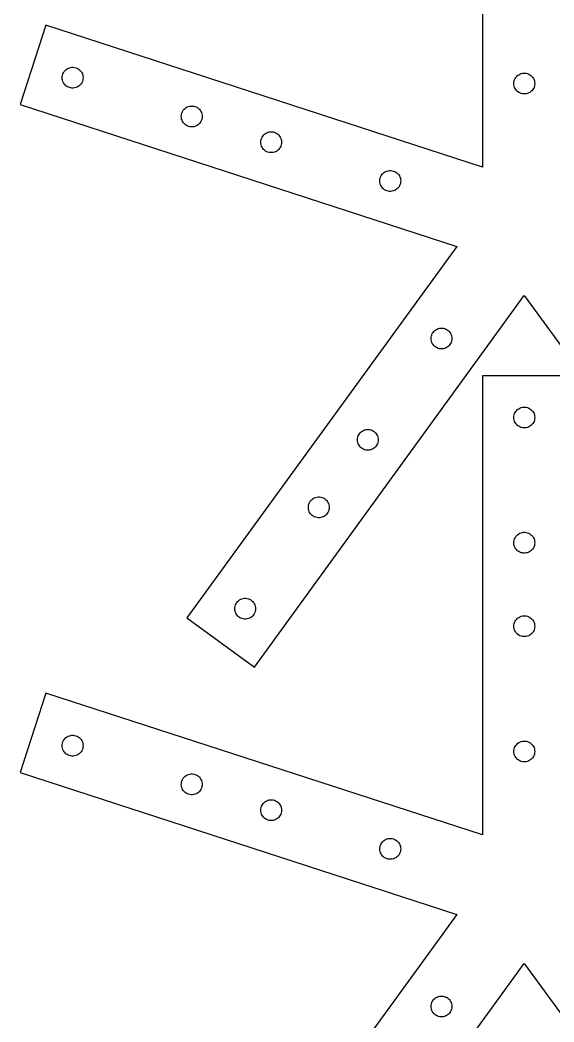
# Model space of a CAD drawing. Header units: metres. Extents: x 19 to 981, y 14 to 964.
# Drawn here: x 19.2 to 147.1, y 489 to 729 of the extents above; entities that cross this region are included whole.
import ezdxf

# ---------------------------------------------------------------- set-up
doc = ezdxf.new("R2010")
doc.units = ezdxf.units.M

msp = doc.modelspace()

# ---------------------------------------------------------------- linework, layer by layer
for p, q in [((130, 803.764), (130, 693.764)), ((25.3838, 727.756), (19.2035, 708.735)), ((130, 693.764), (25.3838, 727.756)), ((31.0316, 717.533), (31.3357, 717.611)), ((31.3357, 717.611), (31.6472, 717.65)), ((31.6472, 717.65), (31.9612, 717.65)), ((31.9612, 717.65), (32.2726, 717.611)), ((32.2726, 717.611), (32.5767, 717.533)), ((29.3042, 715.155), (29.3239, 715.468)), ((29.3239, 715.468), (29.3827, 715.777)), ((29.3827, 715.777), (29.4798, 716.075)), ((29.4798, 716.075), (29.6134, 716.359)), ((29.6134, 716.359), (29.7816, 716.624)), ((29.7816, 716.624), (29.9818, 716.866)), ((29.9818, 716.866), (30.2106, 717.081)), ((30.2106, 717.081), (30.4646, 717.266)), ((30.4646, 717.266), (30.7397, 717.417)), ((30.7397, 717.417), (31.0316, 717.533)), ((32.5767, 717.533), (32.8686, 717.417)), ((32.8686, 717.417), (33.1438, 717.266)), ((33.1438, 717.266), (33.3978, 717.081)), ((33.3978, 717.081), (33.6266, 716.866)), ((33.6266, 716.866), (33.8267, 716.624)), ((33.8267, 716.624), (33.995, 716.359)), ((33.995, 716.359), (34.1286, 716.075)), ((34.1286, 716.075), (34.2256, 715.777)), ((34.2256, 715.777), (34.2845, 715.468)), ((34.2845, 715.468), (34.3042, 715.155)), ((137.809, 714.968), (137.977, 715.233)), ((137.977, 715.233), (138.178, 715.475)), ((138.178, 715.475), (138.406, 715.69)), ((138.406, 715.69), (138.66, 715.875)), ((138.66, 715.875), (138.936, 716.026)), ((138.936, 716.026), (139.227, 716.141)), ((139.227, 716.141), (139.532, 716.22)), ((139.532, 716.22), (139.843, 716.259)), ((139.843, 716.259), (140.157, 716.259)), ((140.157, 716.259), (140.468, 716.22)), ((140.468, 716.22), (140.773, 716.141)), ((140.773, 716.141), (141.064, 716.026)), ((141.064, 716.026), (141.34, 715.875)), ((141.34, 715.875), (141.594, 715.69)), ((141.594, 715.69), (141.822, 715.475)), ((141.822, 715.475), (142.023, 715.233)), ((142.023, 715.233), (142.191, 714.968)), ((29.3239, 714.842), (29.3042, 715.155)), ((29.3827, 714.533), (29.3239, 714.842)), ((29.4798, 714.235), (29.3827, 714.533)), ((29.6134, 713.951), (29.4798, 714.235)), ((29.7816, 713.685), (29.6134, 713.951)), ((29.9818, 713.444), (29.7816, 713.685)), ((30.2106, 713.229), (29.9818, 713.444)), ((30.4646, 713.044), (30.2106, 713.229)), ((30.7397, 712.893), (30.4646, 713.044)), ((31.0316, 712.777), (30.7397, 712.893)), ((32.8686, 712.893), (32.5767, 712.777)), ((33.1438, 713.044), (32.8686, 712.893)), ((33.3978, 713.229), (33.1438, 713.044)), ((33.6266, 713.444), (33.3978, 713.229)), ((33.8267, 713.685), (33.6266, 713.444)), ((33.995, 713.951), (33.8267, 713.685)), ((34.1286, 714.235), (33.995, 713.951)), ((34.2257, 714.533), (34.1286, 714.235)), ((34.2845, 714.842), (34.2257, 714.533)), ((34.3042, 715.155), (34.2845, 714.842)), ((137.5, 713.764), (137.52, 714.077)), ((137.52, 713.45), (137.5, 713.764)), ((137.52, 714.077), (137.579, 714.386)), ((137.579, 713.142), (137.52, 713.45)), ((137.579, 714.386), (137.676, 714.684)), ((137.676, 712.844), (137.579, 713.142)), ((137.676, 714.684), (137.809, 714.968)), ((137.809, 712.559), (137.676, 712.844)), ((142.191, 714.968), (142.324, 714.684)), ((142.324, 712.844), (142.191, 712.559)), ((142.324, 714.684), (142.421, 714.386)), ((142.421, 713.142), (142.324, 712.844)), ((142.421, 714.386), (142.48, 714.077)), ((142.48, 713.45), (142.421, 713.142)), ((142.48, 714.077), (142.5, 713.764)), ((142.5, 713.764), (142.48, 713.45)), ((31.3357, 712.699), (31.0316, 712.777)), ((31.6472, 712.66), (31.3357, 712.699)), ((31.9612, 712.66), (31.6472, 712.66)), ((32.2726, 712.699), (31.9612, 712.66)), ((32.5767, 712.777), (32.2726, 712.699)), ((137.977, 712.294), (137.809, 712.559)), ((138.178, 712.052), (137.977, 712.294)), ((138.406, 711.838), (138.178, 712.052)), ((138.66, 711.653), (138.406, 711.838)), ((138.936, 711.502), (138.66, 711.653)), ((139.227, 711.386), (138.936, 711.502)), ((139.532, 711.308), (139.227, 711.386)), ((139.843, 711.269), (139.532, 711.308)), ((140.157, 711.269), (139.843, 711.269)), ((140.468, 711.308), (140.157, 711.269)), ((140.773, 711.386), (140.468, 711.308)), ((141.064, 711.502), (140.773, 711.386)), ((141.34, 711.653), (141.064, 711.502)), ((141.594, 711.838), (141.34, 711.653)), ((141.822, 712.052), (141.594, 711.838)), ((142.023, 712.294), (141.822, 712.052)), ((142.191, 712.559), (142.023, 712.294)), ((19.2035, 708.735), (123.82, 674.743)), ((58.9963, 707.995), (59.2714, 708.146)), ((59.2714, 708.146), (59.5633, 708.262)), ((59.5633, 708.262), (59.8674, 708.34)), ((59.8674, 708.34), (60.1789, 708.379)), ((60.1789, 708.379), (60.4929, 708.379)), ((60.4929, 708.379), (60.8043, 708.34)), ((60.8043, 708.34), (61.1084, 708.262)), ((61.1084, 708.262), (61.4003, 708.146)), ((61.4003, 708.146), (61.6754, 707.995)), ((57.8359, 705.884), (57.8556, 706.198)), ((57.8556, 705.571), (57.8359, 705.884)), ((57.8556, 706.198), (57.9144, 706.506)), ((57.9144, 706.506), (58.0114, 706.805)), ((58.0114, 706.805), (58.1451, 707.089)), ((58.1451, 707.089), (58.3134, 707.354)), ((58.3134, 707.354), (58.5135, 707.596)), ((58.5135, 707.596), (58.7423, 707.811)), ((58.7423, 707.811), (58.9963, 707.995)), ((61.6754, 707.995), (61.9294, 707.811)), ((61.9294, 707.811), (62.1583, 707.596)), ((62.1583, 707.596), (62.3584, 707.354)), ((62.3584, 707.354), (62.5267, 707.089)), ((62.5267, 707.089), (62.6603, 706.805)), ((62.6603, 706.805), (62.7574, 706.506)), ((62.7574, 706.506), (62.8162, 706.198)), ((62.8162, 706.198), (62.8359, 705.884)), ((62.8359, 705.884), (62.8162, 705.571)), ((57.9144, 705.263), (57.8556, 705.571)), ((58.0114, 704.964), (57.9144, 705.263)), ((58.1451, 704.68), (58.0114, 704.964)), ((58.3133, 704.415), (58.1451, 704.68)), ((58.5135, 704.173), (58.3133, 704.415)), ((58.7423, 703.958), (58.5135, 704.173)), ((58.9963, 703.774), (58.7423, 703.958)), ((59.2714, 703.622), (58.9963, 703.774)), ((59.5634, 703.507), (59.2714, 703.622)), ((59.8674, 703.429), (59.5634, 703.507)), ((60.1789, 703.389), (59.8674, 703.429)), ((60.4929, 703.389), (60.1789, 703.389)), ((60.8043, 703.429), (60.4929, 703.389)), ((61.1084, 703.507), (60.8043, 703.429)), ((61.4003, 703.622), (61.1084, 703.507)), ((61.6755, 703.774), (61.4003, 703.622)), ((61.9295, 703.958), (61.6755, 703.774)), ((62.1583, 704.173), (61.9295, 703.958)), ((62.3584, 704.415), (62.1583, 704.173)), ((62.5267, 704.68), (62.3584, 704.415)), ((62.6603, 704.964), (62.5267, 704.68)), ((62.7574, 705.263), (62.6603, 704.964)), ((62.8162, 705.571), (62.7574, 705.263)), ((77.0326, 700.624), (77.1662, 700.908)), ((77.1662, 700.908), (77.3345, 701.174)), ((77.3345, 701.174), (77.5346, 701.415)), ((77.5346, 701.415), (77.7635, 701.63)), ((77.7635, 701.63), (78.0175, 701.815)), ((78.0175, 701.815), (78.2926, 701.966)), ((78.2926, 701.966), (78.5845, 702.082)), ((78.5845, 702.082), (78.8886, 702.16)), ((78.8886, 702.16), (79.2, 702.199)), ((79.2, 702.199), (79.514, 702.199)), ((79.514, 702.199), (79.8255, 702.16)), ((79.8255, 702.16), (80.1296, 702.082)), ((80.1296, 702.082), (80.4215, 701.966)), ((80.4215, 701.966), (80.6966, 701.815)), ((80.6966, 701.815), (80.9506, 701.63)), ((80.9506, 701.63), (81.1794, 701.415)), ((81.1794, 701.415), (81.3796, 701.174)), ((81.3796, 701.174), (81.5478, 700.908)), ((81.5478, 700.908), (81.6815, 700.624)), ((76.857, 699.704), (76.8767, 700.017)), ((76.8767, 699.391), (76.857, 699.704)), ((76.8767, 700.017), (76.9356, 700.326)), ((76.9356, 699.082), (76.8767, 699.391)), ((76.9356, 700.326), (77.0326, 700.624)), ((77.0326, 698.784), (76.9356, 699.082)), ((77.1663, 698.5), (77.0326, 698.784)), ((77.3345, 698.235), (77.1663, 698.5)), ((81.5478, 698.5), (81.3796, 698.235)), ((81.6815, 698.784), (81.5478, 698.5)), ((81.6815, 700.624), (81.7785, 700.326)), ((81.7785, 699.082), (81.6815, 698.784)), ((81.7785, 700.326), (81.8373, 700.017)), ((81.8373, 699.391), (81.7785, 699.082)), ((81.8373, 700.017), (81.857, 699.704)), ((81.857, 699.704), (81.8373, 699.391)), ((77.5346, 697.993), (77.3345, 698.235)), ((77.7635, 697.778), (77.5346, 697.993)), ((78.0174, 697.593), (77.7635, 697.778)), ((78.2926, 697.442), (78.0174, 697.593)), ((78.5845, 697.326), (78.2926, 697.442)), ((78.8886, 697.248), (78.5845, 697.326)), ((79.2, 697.209), (78.8886, 697.248)), ((79.514, 697.209), (79.2, 697.209)), ((79.8255, 697.248), (79.514, 697.209)), ((80.1296, 697.326), (79.8255, 697.248)), ((80.4215, 697.442), (80.1296, 697.326)), ((80.6966, 697.593), (80.4215, 697.442)), ((80.9506, 697.778), (80.6966, 697.593)), ((81.1794, 697.993), (80.9506, 697.778)), ((81.3796, 698.235), (81.1794, 697.993)), ((105.467, 691.055), (105.564, 691.354)), ((105.564, 691.354), (105.698, 691.638)), ((105.698, 691.638), (105.866, 691.903)), ((105.866, 691.903), (106.066, 692.145)), ((106.066, 692.145), (106.295, 692.36)), ((106.295, 692.36), (106.549, 692.544)), ((106.549, 692.544), (106.824, 692.696)), ((106.824, 692.696), (107.116, 692.811)), ((107.116, 692.811), (107.42, 692.889)), ((107.42, 692.889), (107.732, 692.929)), ((107.732, 692.929), (108.046, 692.929)), ((108.046, 692.929), (108.357, 692.889)), ((108.357, 692.889), (108.661, 692.811)), ((108.661, 692.811), (108.953, 692.696)), ((108.953, 692.696), (109.228, 692.544)), ((109.228, 692.544), (109.482, 692.36)), ((109.482, 692.36), (109.711, 692.145)), ((109.711, 692.145), (109.911, 691.903)), ((109.911, 691.903), (110.079, 691.638)), ((110.079, 691.638), (110.213, 691.354)), ((110.213, 691.354), (110.31, 691.055)), ((105.389, 690.434), (105.408, 690.747)), ((105.408, 690.12), (105.389, 690.434)), ((105.408, 690.747), (105.467, 691.055)), ((105.467, 689.812), (105.408, 690.12)), ((105.564, 689.513), (105.467, 689.812)), ((105.698, 689.229), (105.564, 689.513)), ((105.866, 688.964), (105.698, 689.229)), ((106.066, 688.722), (105.866, 688.964)), ((109.911, 688.964), (109.711, 688.722)), ((110.079, 689.229), (109.911, 688.964)), ((110.213, 689.513), (110.079, 689.229)), ((110.31, 689.812), (110.213, 689.513)), ((110.31, 691.055), (110.369, 690.747)), ((110.369, 690.12), (110.31, 689.812)), ((110.369, 690.747), (110.389, 690.434)), ((110.389, 690.434), (110.369, 690.12)), ((106.295, 688.507), (106.066, 688.722)), ((106.549, 688.323), (106.295, 688.507)), ((106.824, 688.172), (106.549, 688.323)), ((107.116, 688.056), (106.824, 688.172)), ((107.42, 687.978), (107.116, 688.056)), ((107.732, 687.939), (107.42, 687.978)), ((108.046, 687.939), (107.732, 687.939)), ((108.357, 687.978), (108.046, 687.939)), ((108.661, 688.056), (108.357, 687.978)), ((108.953, 688.172), (108.661, 688.056)), ((109.228, 688.323), (108.953, 688.172)), ((109.482, 688.507), (109.228, 688.323)), ((109.711, 688.722), (109.482, 688.507)), ((123.82, 674.743), (59.1633, 585.751)), ((75.3436, 573.995), (140, 662.987)), ((140, 662.987), (204.656, 573.995)), ((117.654, 652.685), (117.674, 652.998)), ((117.674, 652.998), (117.733, 653.306)), ((117.733, 653.306), (117.83, 653.605)), ((117.83, 653.605), (117.963, 653.889)), ((117.963, 653.889), (118.132, 654.154)), ((118.132, 654.154), (118.332, 654.396)), ((118.332, 654.396), (118.561, 654.611)), ((118.561, 654.611), (118.815, 654.795)), ((118.815, 654.795), (119.09, 654.947)), ((119.09, 654.947), (119.382, 655.062)), ((119.382, 655.062), (119.686, 655.14)), ((119.686, 655.14), (119.997, 655.18)), ((119.997, 655.18), (120.311, 655.18)), ((120.311, 655.18), (120.623, 655.14)), ((120.623, 655.14), (120.927, 655.062)), ((120.927, 655.062), (121.219, 654.947)), ((121.219, 654.947), (121.494, 654.795)), ((121.494, 654.795), (121.748, 654.611)), ((121.748, 654.611), (121.977, 654.396)), ((121.977, 654.396), (122.177, 654.154)), ((122.177, 654.154), (122.345, 653.889)), ((122.345, 653.889), (122.479, 653.605)), ((122.479, 653.605), (122.576, 653.306)), ((122.576, 653.306), (122.634, 652.998)), ((122.634, 652.998), (122.654, 652.685)), ((117.674, 652.371), (117.654, 652.685)), ((117.733, 652.063), (117.674, 652.371)), ((117.83, 651.764), (117.733, 652.063)), ((117.963, 651.48), (117.83, 651.764)), ((118.132, 651.215), (117.963, 651.48)), ((118.332, 650.973), (118.132, 651.215)), ((118.561, 650.758), (118.332, 650.973)), ((118.815, 650.574), (118.561, 650.758)), ((119.09, 650.422), (118.815, 650.574)), ((119.382, 650.307), (119.09, 650.422)), ((121.219, 650.422), (120.927, 650.307)), ((121.494, 650.574), (121.219, 650.422)), ((121.748, 650.758), (121.494, 650.574)), ((121.977, 650.973), (121.748, 650.758)), ((122.177, 651.215), (121.977, 650.973)), ((122.345, 651.48), (122.177, 651.215)), ((122.479, 651.764), (122.345, 651.48)), ((122.576, 652.063), (122.479, 651.764)), ((122.634, 652.371), (122.576, 652.063)), ((122.654, 652.685), (122.634, 652.371)), ((119.686, 650.229), (119.382, 650.307)), ((119.997, 650.189), (119.686, 650.229)), ((120.311, 650.189), (119.997, 650.189)), ((120.623, 650.229), (120.311, 650.189)), ((120.927, 650.307), (120.623, 650.229)), ((150, 643.764), (130, 643.764)), ((130, 643.764), (130, 533.764)), ((138.66, 635.875), (138.936, 636.026)), ((138.936, 636.026), (139.227, 636.141)), ((139.227, 636.141), (139.532, 636.22)), ((139.532, 636.22), (139.843, 636.259)), ((139.843, 636.259), (140.157, 636.259)), ((140.157, 636.259), (140.468, 636.22)), ((140.468, 636.22), (140.773, 636.141)), ((140.773, 636.141), (141.064, 636.026)), ((141.064, 636.026), (141.34, 635.875)), ((137.5, 633.764), (137.52, 634.077)), ((137.52, 633.45), (137.5, 633.764)), ((137.52, 634.077), (137.579, 634.386)), ((137.579, 634.386), (137.676, 634.684)), ((137.676, 634.684), (137.809, 634.968)), ((137.809, 634.968), (137.977, 635.233)), ((137.977, 635.233), (138.178, 635.475)), ((138.178, 635.475), (138.406, 635.69)), ((138.406, 635.69), (138.66, 635.875)), ((141.34, 635.875), (141.594, 635.69)), ((141.594, 635.69), (141.822, 635.475)), ((141.822, 635.475), (142.023, 635.233)), ((142.023, 635.233), (142.191, 634.968)), ((142.191, 634.968), (142.324, 634.684)), ((142.324, 634.684), (142.421, 634.386)), ((142.421, 634.386), (142.48, 634.077)), ((142.48, 634.077), (142.5, 633.764)), ((142.5, 633.764), (142.48, 633.45)), ((137.579, 633.142), (137.52, 633.45)), ((137.676, 632.844), (137.579, 633.142)), ((137.809, 632.559), (137.676, 632.844)), ((137.977, 632.294), (137.809, 632.559)), ((138.178, 632.052), (137.977, 632.294)), ((138.406, 631.838), (138.178, 632.052)), ((138.66, 631.653), (138.406, 631.838)), ((138.936, 631.502), (138.66, 631.653)), ((139.227, 631.386), (138.936, 631.502)), ((139.532, 631.308), (139.227, 631.386)), ((139.843, 631.269), (139.532, 631.308)), ((140.157, 631.269), (139.843, 631.269)), ((140.468, 631.308), (140.157, 631.269)), ((140.773, 631.386), (140.468, 631.308)), ((141.064, 631.502), (140.773, 631.386)), ((141.34, 631.653), (141.064, 631.502)), ((141.594, 631.838), (141.34, 631.653)), ((141.822, 632.052), (141.594, 631.838)), ((142.023, 632.294), (141.822, 632.052)), ((142.191, 632.559), (142.023, 632.294)), ((142.324, 632.844), (142.191, 632.559)), ((142.421, 633.142), (142.324, 632.844)), ((142.48, 633.45), (142.421, 633.142)), ((100.04, 628.727), (100.099, 629.036)), ((100.099, 629.036), (100.196, 629.334)), ((100.196, 629.334), (100.33, 629.618)), ((100.33, 629.618), (100.498, 629.883)), ((100.498, 629.883), (100.698, 630.125)), ((100.698, 630.125), (100.927, 630.34)), ((100.927, 630.34), (101.181, 630.525)), ((101.181, 630.525), (101.456, 630.676)), ((101.456, 630.676), (101.748, 630.792)), ((101.748, 630.792), (102.052, 630.87)), ((102.052, 630.87), (102.364, 630.909)), ((102.364, 630.909), (102.678, 630.909)), ((102.678, 630.909), (102.989, 630.87)), ((102.989, 630.87), (103.293, 630.792)), ((103.293, 630.792), (103.585, 630.676)), ((103.585, 630.676), (103.86, 630.525)), ((103.86, 630.525), (104.114, 630.34)), ((104.114, 630.34), (104.343, 630.125)), ((104.343, 630.125), (104.543, 629.883)), ((104.543, 629.883), (104.711, 629.618)), ((104.711, 629.618), (104.845, 629.334)), ((104.845, 629.334), (104.942, 629.036)), ((104.942, 629.036), (105.001, 628.727)), ((100.021, 628.414), (100.04, 628.727)), ((100.04, 628.101), (100.021, 628.414)), ((100.099, 627.792), (100.04, 628.101)), ((100.196, 627.494), (100.099, 627.792)), ((100.33, 627.21), (100.196, 627.494)), ((100.498, 626.945), (100.33, 627.21)), ((100.698, 626.703), (100.498, 626.945)), ((100.927, 626.488), (100.698, 626.703)), ((101.181, 626.303), (100.927, 626.488)), ((104.114, 626.488), (103.86, 626.303)), ((104.343, 626.703), (104.114, 626.488)), ((104.543, 626.945), (104.343, 626.703)), ((104.711, 627.21), (104.543, 626.945)), ((104.845, 627.494), (104.711, 627.21)), ((104.942, 627.792), (104.845, 627.494)), ((105.001, 628.101), (104.942, 627.792)), ((105.001, 628.727), (105.021, 628.414)), ((105.021, 628.414), (105.001, 628.101)), ((101.456, 626.152), (101.181, 626.303)), ((101.748, 626.036), (101.456, 626.152)), ((102.052, 625.958), (101.748, 626.036)), ((102.364, 625.919), (102.052, 625.958)), ((102.678, 625.919), (102.364, 625.919)), ((102.989, 625.958), (102.678, 625.919)), ((103.293, 626.036), (102.989, 625.958)), ((103.585, 626.152), (103.293, 626.036)), ((103.86, 626.303), (103.585, 626.152)), ((89.4253, 614.344), (89.7004, 614.496)), ((89.7004, 614.496), (89.9923, 614.611)), ((89.9923, 614.611), (90.2964, 614.689)), ((90.2964, 614.689), (90.6079, 614.729)), ((90.6079, 614.729), (90.9219, 614.729)), ((90.9219, 614.729), (91.2333, 614.689)), ((91.2333, 614.689), (91.5374, 614.611)), ((91.5374, 614.611), (91.8293, 614.496)), ((91.8293, 614.496), (92.1044, 614.344)), ((88.2649, 612.234), (88.2846, 612.547)), ((88.2846, 611.92), (88.2649, 612.234)), ((88.2846, 612.547), (88.3434, 612.855)), ((88.3434, 612.855), (88.4404, 613.154)), ((88.4404, 613.154), (88.5741, 613.438)), ((88.5741, 613.438), (88.7423, 613.703)), ((88.7423, 613.703), (88.9424, 613.945)), ((88.9424, 613.945), (89.1713, 614.16)), ((89.1713, 614.16), (89.4253, 614.344)), ((92.1044, 614.344), (92.3584, 614.16)), ((92.3584, 614.16), (92.5873, 613.945)), ((92.5873, 613.945), (92.7874, 613.703)), ((92.7874, 613.703), (92.9556, 613.438)), ((92.9556, 613.438), (93.0893, 613.154)), ((93.0893, 613.154), (93.1863, 612.855)), ((93.1863, 612.855), (93.2452, 612.547)), ((93.2452, 612.547), (93.2649, 612.234)), ((93.2649, 612.234), (93.2452, 611.92)), ((88.3434, 611.612), (88.2846, 611.92)), ((88.4404, 611.313), (88.3434, 611.612)), ((88.5741, 611.029), (88.4404, 611.313)), ((88.7423, 610.764), (88.5741, 611.029)), ((88.9425, 610.522), (88.7423, 610.764)), ((89.1713, 610.307), (88.9425, 610.522)), ((89.4253, 610.123), (89.1713, 610.307)), ((89.7004, 609.972), (89.4253, 610.123)), ((89.9923, 609.856), (89.7004, 609.972)), ((90.2964, 609.778), (89.9923, 609.856)), ((90.6079, 609.739), (90.2964, 609.778)), ((90.9218, 609.739), (90.6079, 609.739)), ((91.2333, 609.778), (90.9218, 609.739)), ((91.5374, 609.856), (91.2333, 609.778)), ((91.8293, 609.972), (91.5374, 609.856)), ((92.1044, 610.123), (91.8293, 609.972)), ((92.3584, 610.307), (92.1044, 610.123)), ((92.5873, 610.522), (92.3584, 610.307)), ((92.7874, 610.764), (92.5873, 610.522)), ((92.9556, 611.029), (92.7874, 610.764)), ((93.0893, 611.313), (92.9556, 611.029)), ((93.1863, 611.612), (93.0893, 611.313)), ((93.2452, 611.92), (93.1863, 611.612)), ((137.676, 604.684), (137.809, 604.968)), ((137.809, 604.968), (137.977, 605.233)), ((137.977, 605.233), (138.178, 605.475)), ((138.178, 605.475), (138.406, 605.69)), ((138.406, 605.69), (138.66, 605.875)), ((138.66, 605.875), (138.936, 606.026)), ((138.936, 606.026), (139.227, 606.141)), ((139.227, 606.141), (139.532, 606.22)), ((139.532, 606.22), (139.843, 606.259)), ((139.843, 606.259), (140.157, 606.259)), ((140.157, 606.259), (140.468, 606.22)), ((140.468, 606.22), (140.773, 606.141)), ((140.773, 606.141), (141.064, 606.026)), ((141.064, 606.026), (141.34, 605.875)), ((141.34, 605.875), (141.594, 605.69)), ((141.594, 605.69), (141.822, 605.475)), ((141.822, 605.475), (142.023, 605.233)), ((142.023, 605.233), (142.191, 604.968)), ((142.191, 604.968), (142.324, 604.684)), ((137.5, 603.764), (137.52, 604.077)), ((137.52, 603.45), (137.5, 603.764)), ((137.52, 604.077), (137.579, 604.386)), ((137.579, 603.142), (137.52, 603.45)), ((137.579, 604.386), (137.676, 604.684)), ((137.676, 602.844), (137.579, 603.142)), ((137.809, 602.559), (137.676, 602.844)), ((137.977, 602.294), (137.809, 602.559)), ((142.191, 602.559), (142.023, 602.294)), ((142.324, 602.844), (142.191, 602.559)), ((142.324, 604.684), (142.421, 604.386)), ((142.421, 603.142), (142.324, 602.844)), ((142.421, 604.386), (142.48, 604.077)), ((142.48, 603.45), (142.421, 603.142)), ((142.48, 604.077), (142.5, 603.764)), ((142.5, 603.764), (142.48, 603.45)), ((138.178, 602.052), (137.977, 602.294)), ((138.406, 601.838), (138.178, 602.052)), ((138.66, 601.653), (138.406, 601.838)), ((138.936, 601.502), (138.66, 601.653)), ((139.227, 601.386), (138.936, 601.502)), ((139.532, 601.308), (139.227, 601.386)), ((139.843, 601.269), (139.532, 601.308)), ((140.157, 601.269), (139.843, 601.269)), ((140.468, 601.308), (140.157, 601.269)), ((140.773, 601.386), (140.468, 601.308)), ((141.064, 601.502), (140.773, 601.386)), ((141.34, 601.653), (141.064, 601.502)), ((141.594, 601.838), (141.34, 601.653)), ((141.822, 602.052), (141.594, 601.838)), ((142.023, 602.294), (141.822, 602.052)), ((72.3588, 590.341), (72.6629, 590.419)), ((72.6629, 590.419), (72.9743, 590.458)), ((72.9743, 590.458), (73.2883, 590.458)), ((73.2883, 590.458), (73.5998, 590.419)), ((73.5998, 590.419), (73.9039, 590.341)), ((70.6313, 587.963), (70.651, 588.276)), ((70.651, 588.276), (70.7099, 588.585)), ((70.7099, 588.585), (70.8069, 588.883)), ((70.8069, 588.883), (70.9406, 589.168)), ((70.9406, 589.168), (71.1088, 589.433)), ((71.1088, 589.433), (71.3089, 589.675)), ((71.3089, 589.675), (71.5378, 589.889)), ((71.5378, 589.889), (71.7917, 590.074)), ((71.7917, 590.074), (72.0669, 590.225)), ((72.0669, 590.225), (72.3588, 590.341)), ((73.9039, 590.341), (74.1958, 590.225)), ((74.1958, 590.225), (74.4709, 590.074)), ((74.4709, 590.074), (74.7249, 589.889)), ((74.7249, 589.889), (74.9537, 589.675)), ((74.9537, 589.675), (75.1539, 589.433)), ((75.1539, 589.433), (75.3221, 589.168)), ((75.3221, 589.168), (75.4557, 588.883)), ((75.4557, 588.883), (75.5528, 588.585)), ((75.5528, 588.585), (75.6116, 588.276)), ((75.6116, 588.276), (75.6313, 587.963)), ((59.1633, 585.751), (75.3436, 573.995)), ((70.651, 587.65), (70.6313, 587.963)), ((70.7099, 587.341), (70.651, 587.65)), ((70.8069, 587.043), (70.7099, 587.341)), ((70.9406, 586.759), (70.8069, 587.043)), ((71.1088, 586.494), (70.9406, 586.759)), ((71.3089, 586.252), (71.1088, 586.494)), ((71.5378, 586.037), (71.3089, 586.252)), ((71.7917, 585.852), (71.5378, 586.037)), ((72.0669, 585.701), (71.7917, 585.852)), ((72.3588, 585.586), (72.0669, 585.701)), ((74.1958, 585.701), (73.9039, 585.586)), ((74.4709, 585.852), (74.1958, 585.701)), ((74.7249, 586.037), (74.4709, 585.852)), ((74.9537, 586.252), (74.7249, 586.037)), ((75.1539, 586.494), (74.9537, 586.252)), ((75.3221, 586.759), (75.1539, 586.494)), ((75.4557, 587.043), (75.3221, 586.759)), ((75.5528, 587.341), (75.4557, 587.043)), ((75.6116, 587.65), (75.5528, 587.341)), ((75.6313, 587.963), (75.6116, 587.65)), ((138.178, 585.475), (138.406, 585.69)), ((138.406, 585.69), (138.66, 585.875)), ((138.66, 585.875), (138.936, 586.026)), ((138.936, 586.026), (139.227, 586.141)), ((139.227, 586.141), (139.532, 586.22)), ((139.532, 586.22), (139.843, 586.259)), ((139.843, 586.259), (140.157, 586.259)), ((140.157, 586.259), (140.468, 586.22)), ((140.468, 586.22), (140.773, 586.141)), ((140.773, 586.141), (141.064, 586.026)), ((141.064, 586.026), (141.34, 585.875)), ((141.34, 585.875), (141.594, 585.69)), ((141.594, 585.69), (141.822, 585.475)), ((72.6629, 585.507), (72.3588, 585.586)), ((72.9743, 585.468), (72.6629, 585.507)), ((73.2883, 585.468), (72.9743, 585.468)), ((73.5998, 585.507), (73.2883, 585.468)), ((73.9039, 585.586), (73.5998, 585.507)), ((137.5, 583.764), (137.52, 584.077)), ((137.52, 583.45), (137.5, 583.764)), ((137.52, 584.077), (137.579, 584.386)), ((137.579, 583.142), (137.52, 583.45)), ((137.579, 584.386), (137.676, 584.684)), ((137.676, 584.684), (137.809, 584.968)), ((137.809, 584.968), (137.977, 585.233)), ((137.977, 585.233), (138.178, 585.475)), ((141.822, 585.475), (142.023, 585.233)), ((142.023, 585.233), (142.191, 584.968)), ((142.191, 584.968), (142.324, 584.684)), ((142.324, 584.684), (142.421, 584.386)), ((142.421, 584.386), (142.48, 584.077)), ((142.48, 583.45), (142.421, 583.142)), ((142.48, 584.077), (142.5, 583.764)), ((142.5, 583.764), (142.48, 583.45)), ((137.676, 582.844), (137.579, 583.142)), ((137.809, 582.559), (137.676, 582.844)), ((137.977, 582.294), (137.809, 582.559)), ((138.178, 582.052), (137.977, 582.294)), ((138.406, 581.838), (138.178, 582.052)), ((138.66, 581.653), (138.406, 581.838)), ((138.936, 581.502), (138.66, 581.653)), ((139.227, 581.386), (138.936, 581.502)), ((139.532, 581.308), (139.227, 581.386)), ((139.843, 581.269), (139.532, 581.308)), ((140.157, 581.269), (139.843, 581.269)), ((140.468, 581.308), (140.157, 581.269)), ((140.773, 581.386), (140.468, 581.308)), ((141.064, 581.502), (140.773, 581.386)), ((141.34, 581.653), (141.064, 581.502)), ((141.594, 581.838), (141.34, 581.653)), ((141.822, 582.052), (141.594, 581.838)), ((142.023, 582.294), (141.822, 582.052)), ((142.191, 582.559), (142.023, 582.294)), ((142.324, 582.844), (142.191, 582.559)), ((142.421, 583.142), (142.324, 582.844)), ((25.3838, 567.756), (19.2035, 548.735)), ((130, 533.764), (25.3838, 567.756)), ((29.7816, 556.624), (29.9818, 556.866)), ((29.9818, 556.866), (30.2106, 557.081)), ((30.2106, 557.081), (30.4646, 557.266)), ((30.4646, 557.266), (30.7397, 557.417)), ((30.7397, 557.417), (31.0316, 557.533)), ((31.0316, 557.533), (31.3357, 557.611)), ((31.3357, 557.611), (31.6472, 557.65)), ((31.6472, 557.65), (31.9612, 557.65)), ((31.9612, 557.65), (32.2726, 557.611)), ((32.2726, 557.611), (32.5767, 557.533)), ((32.5767, 557.533), (32.8686, 557.417)), ((32.8686, 557.417), (33.1438, 557.266)), ((33.1438, 557.266), (33.3978, 557.081)), ((33.3978, 557.081), (33.6266, 556.866)), ((33.6266, 556.866), (33.8267, 556.624)), ((29.3042, 555.155), (29.3239, 555.468)), ((29.3239, 554.842), (29.3042, 555.155)), ((29.3239, 555.468), (29.3827, 555.777)), ((29.3827, 554.533), (29.3239, 554.842)), ((29.3827, 555.777), (29.4798, 556.075)), ((29.4798, 554.235), (29.3827, 554.533)), ((29.4798, 556.075), (29.6134, 556.359)), ((29.6134, 556.359), (29.7816, 556.624)), ((33.8267, 556.624), (33.995, 556.359)), ((33.995, 556.359), (34.1286, 556.075)), ((34.1286, 556.075), (34.2256, 555.777)), ((34.2257, 554.533), (34.1286, 554.235)), ((34.2256, 555.777), (34.2845, 555.468)), ((34.2845, 554.842), (34.2257, 554.533)), ((34.2845, 555.468), (34.3042, 555.155)), ((34.3042, 555.155), (34.2845, 554.842)), ((137.579, 554.386), (137.676, 554.684)), ((137.676, 554.684), (137.809, 554.968)), ((137.809, 554.968), (137.977, 555.233)), ((137.977, 555.233), (138.178, 555.475)), ((138.178, 555.475), (138.406, 555.69)), ((138.406, 555.69), (138.66, 555.875)), ((138.66, 555.875), (138.936, 556.026)), ((138.936, 556.026), (139.227, 556.141)), ((139.227, 556.141), (139.532, 556.22)), ((139.532, 556.22), (139.843, 556.259)), ((139.843, 556.259), (140.157, 556.259)), ((140.157, 556.259), (140.468, 556.22)), ((140.468, 556.22), (140.773, 556.141)), ((140.773, 556.141), (141.064, 556.026)), ((141.064, 556.026), (141.34, 555.875)), ((141.34, 555.875), (141.594, 555.69)), ((141.594, 555.69), (141.822, 555.475)), ((141.822, 555.475), (142.023, 555.233)), ((142.023, 555.233), (142.191, 554.968)), ((142.191, 554.968), (142.324, 554.684)), ((142.324, 554.684), (142.421, 554.386)), ((29.6134, 553.951), (29.4798, 554.235)), ((29.7816, 553.685), (29.6134, 553.951)), ((29.9818, 553.444), (29.7816, 553.685)), ((30.2106, 553.229), (29.9818, 553.444)), ((30.4646, 553.044), (30.2106, 553.229)), ((30.7397, 552.893), (30.4646, 553.044)), ((31.0316, 552.777), (30.7397, 552.893)), ((31.3357, 552.699), (31.0316, 552.777)), ((31.6472, 552.66), (31.3357, 552.699)), ((31.9612, 552.66), (31.6472, 552.66)), ((32.2726, 552.699), (31.9612, 552.66)), ((32.5767, 552.777), (32.2726, 552.699)), ((32.8686, 552.893), (32.5767, 552.777)), ((33.1438, 553.044), (32.8686, 552.893)), ((33.3978, 553.229), (33.1438, 553.044)), ((33.6266, 553.444), (33.3978, 553.229)), ((33.8267, 553.685), (33.6266, 553.444)), ((33.995, 553.951), (33.8267, 553.685)), ((34.1286, 554.235), (33.995, 553.951)), ((137.5, 553.764), (137.52, 554.077)), ((137.52, 553.45), (137.5, 553.764)), ((137.52, 554.077), (137.579, 554.386)), ((137.579, 553.142), (137.52, 553.45)), ((137.676, 552.844), (137.579, 553.142)), ((137.809, 552.559), (137.676, 552.844)), ((137.977, 552.294), (137.809, 552.559)), ((138.178, 552.052), (137.977, 552.294)), ((138.406, 551.838), (138.178, 552.052)), ((141.822, 552.052), (141.594, 551.838)), ((142.023, 552.294), (141.822, 552.052)), ((142.191, 552.559), (142.023, 552.294)), ((142.324, 552.844), (142.191, 552.559)), ((142.421, 553.142), (142.324, 552.844)), ((142.421, 554.386), (142.48, 554.077)), ((142.48, 553.45), (142.421, 553.142)), ((142.48, 554.077), (142.5, 553.764)), ((142.5, 553.764), (142.48, 553.45)), ((138.66, 551.653), (138.406, 551.838)), ((138.936, 551.502), (138.66, 551.653)), ((139.227, 551.386), (138.936, 551.502)), ((139.532, 551.308), (139.227, 551.386)), ((139.843, 551.269), (139.532, 551.308)), ((140.157, 551.269), (139.843, 551.269)), ((140.468, 551.308), (140.157, 551.269)), ((140.773, 551.386), (140.468, 551.308)), ((141.064, 551.502), (140.773, 551.386)), ((141.34, 551.653), (141.064, 551.502)), ((141.594, 551.838), (141.34, 551.653)), ((19.2035, 548.735), (123.82, 514.743)), ((58.1451, 547.089), (58.3134, 547.354)), ((58.3134, 547.354), (58.5135, 547.596)), ((58.5135, 547.596), (58.7423, 547.811)), ((58.7423, 547.811), (58.9963, 547.995)), ((58.9963, 547.995), (59.2714, 548.146)), ((59.2714, 548.146), (59.5633, 548.262)), ((59.5633, 548.262), (59.8674, 548.34)), ((59.8674, 548.34), (60.1789, 548.379)), ((60.1789, 548.379), (60.4929, 548.379)), ((60.4929, 548.379), (60.8043, 548.34)), ((60.8043, 548.34), (61.1084, 548.262)), ((61.1084, 548.262), (61.4003, 548.146)), ((61.4003, 548.146), (61.6754, 547.995)), ((61.6754, 547.995), (61.9294, 547.811)), ((61.9294, 547.811), (62.1583, 547.596)), ((62.1583, 547.596), (62.3584, 547.354)), ((62.3584, 547.354), (62.5267, 547.089)), ((57.8359, 545.884), (57.8556, 546.198)), ((57.8556, 545.571), (57.8359, 545.884)), ((57.8556, 546.198), (57.9144, 546.506)), ((57.9144, 545.263), (57.8556, 545.571)), ((57.9144, 546.506), (58.0114, 546.805)), ((58.0114, 544.964), (57.9144, 545.263)), ((58.0114, 546.805), (58.1451, 547.089)), ((58.1451, 544.68), (58.0114, 544.964)), ((62.5267, 547.089), (62.6603, 546.805)), ((62.6603, 544.964), (62.5267, 544.68)), ((62.6603, 546.805), (62.7574, 546.506)), ((62.7574, 545.263), (62.6603, 544.964)), ((62.7574, 546.506), (62.8162, 546.198)), ((62.8162, 545.571), (62.7574, 545.263)), ((62.8162, 546.198), (62.8359, 545.884)), ((62.8359, 545.884), (62.8162, 545.571)), ((58.3133, 544.415), (58.1451, 544.68)), ((58.5135, 544.173), (58.3133, 544.415)), ((58.7423, 543.958), (58.5135, 544.173)), ((58.9963, 543.774), (58.7423, 543.958)), ((59.2714, 543.622), (58.9963, 543.774)), ((59.5634, 543.507), (59.2714, 543.622)), ((59.8674, 543.429), (59.5634, 543.507)), ((60.1789, 543.389), (59.8674, 543.429)), ((60.4929, 543.389), (60.1789, 543.389)), ((60.8043, 543.429), (60.4929, 543.389)), ((61.1084, 543.507), (60.8043, 543.429)), ((61.4003, 543.622), (61.1084, 543.507)), ((61.6755, 543.774), (61.4003, 543.622)), ((61.9295, 543.958), (61.6755, 543.774)), ((62.1583, 544.173), (61.9295, 543.958)), ((62.3584, 544.415), (62.1583, 544.173)), ((62.5267, 544.68), (62.3584, 544.415)), ((76.857, 539.704), (76.8767, 540.017)), ((76.8767, 540.017), (76.9356, 540.326)), ((76.9356, 540.326), (77.0326, 540.624)), ((77.0326, 540.624), (77.1662, 540.908)), ((77.1662, 540.908), (77.3345, 541.174)), ((77.3345, 541.174), (77.5346, 541.415)), ((77.5346, 541.415), (77.7635, 541.63)), ((77.7635, 541.63), (78.0175, 541.815)), ((78.0175, 541.815), (78.2926, 541.966)), ((78.2926, 541.966), (78.5845, 542.082)), ((78.5845, 542.082), (78.8886, 542.16)), ((78.8886, 542.16), (79.2, 542.199)), ((79.2, 542.199), (79.514, 542.199)), ((79.514, 542.199), (79.8255, 542.16)), ((79.8255, 542.16), (80.1296, 542.082)), ((80.1296, 542.082), (80.4215, 541.966)), ((80.4215, 541.966), (80.6966, 541.815)), ((80.6966, 541.815), (80.9506, 541.63)), ((80.9506, 541.63), (81.1794, 541.415)), ((81.1794, 541.415), (81.3796, 541.174)), ((81.3796, 541.174), (81.5478, 540.908)), ((81.5478, 540.908), (81.6815, 540.624)), ((81.6815, 540.624), (81.7785, 540.326)), ((81.7785, 540.326), (81.8373, 540.017)), ((81.8373, 540.017), (81.857, 539.704)), ((76.8767, 539.391), (76.857, 539.704)), ((76.9356, 539.082), (76.8767, 539.391)), ((77.0326, 538.784), (76.9356, 539.082)), ((77.1663, 538.5), (77.0326, 538.784)), ((77.3345, 538.235), (77.1663, 538.5)), ((77.5346, 537.993), (77.3345, 538.235)), ((77.7635, 537.778), (77.5346, 537.993)), ((78.0174, 537.593), (77.7635, 537.778)), ((80.9506, 537.778), (80.6966, 537.593)), ((81.1794, 537.993), (80.9506, 537.778)), ((81.3796, 538.235), (81.1794, 537.993)), ((81.5478, 538.5), (81.3796, 538.235)), ((81.6815, 538.784), (81.5478, 538.5)), ((81.7785, 539.082), (81.6815, 538.784)), ((81.8373, 539.391), (81.7785, 539.082)), ((81.857, 539.704), (81.8373, 539.391)), ((78.2926, 537.442), (78.0174, 537.593)), ((78.5845, 537.326), (78.2926, 537.442)), ((78.8886, 537.248), (78.5845, 537.326)), ((79.2, 537.209), (78.8886, 537.248)), ((79.514, 537.209), (79.2, 537.209)), ((79.8255, 537.248), (79.514, 537.209)), ((80.1296, 537.326), (79.8255, 537.248)), ((80.4215, 537.442), (80.1296, 537.326)), ((80.6966, 537.593), (80.4215, 537.442)), ((106.824, 532.696), (107.116, 532.811)), ((107.116, 532.811), (107.42, 532.889)), ((107.42, 532.889), (107.732, 532.929)), ((107.732, 532.929), (108.046, 532.929)), ((108.046, 532.929), (108.357, 532.889)), ((108.357, 532.889), (108.661, 532.811)), ((108.661, 532.811), (108.953, 532.696)), ((105.389, 530.434), (105.408, 530.747)), ((105.408, 530.12), (105.389, 530.434)), ((105.408, 530.747), (105.467, 531.055)), ((105.467, 531.055), (105.564, 531.354)), ((105.564, 531.354), (105.698, 531.638)), ((105.698, 531.638), (105.866, 531.903)), ((105.866, 531.903), (106.066, 532.145)), ((106.066, 532.145), (106.295, 532.36)), ((106.295, 532.36), (106.549, 532.544)), ((106.549, 532.544), (106.824, 532.696)), ((108.953, 532.696), (109.228, 532.544)), ((109.228, 532.544), (109.482, 532.36)), ((109.482, 532.36), (109.711, 532.145)), ((109.711, 532.145), (109.911, 531.903)), ((109.911, 531.903), (110.079, 531.638)), ((110.079, 531.638), (110.213, 531.354)), ((110.213, 531.354), (110.31, 531.055)), ((110.31, 531.055), (110.369, 530.747)), ((110.369, 530.747), (110.389, 530.434)), ((110.389, 530.434), (110.369, 530.12)), ((105.467, 529.812), (105.408, 530.12)), ((105.564, 529.513), (105.467, 529.812)), ((105.698, 529.229), (105.564, 529.513)), ((105.866, 528.964), (105.698, 529.229)), ((106.066, 528.722), (105.866, 528.964)), ((106.295, 528.507), (106.066, 528.722)), ((106.549, 528.323), (106.295, 528.507)), ((106.824, 528.172), (106.549, 528.323)), ((107.116, 528.056), (106.824, 528.172)), ((107.42, 527.978), (107.116, 528.056)), ((108.661, 528.056), (108.357, 527.978)), ((108.953, 528.172), (108.661, 528.056)), ((109.228, 528.323), (108.953, 528.172)), ((109.482, 528.507), (109.228, 528.323)), ((109.711, 528.722), (109.482, 528.507)), ((109.911, 528.964), (109.711, 528.722)), ((110.079, 529.229), (109.911, 528.964)), ((110.213, 529.513), (110.079, 529.229)), ((110.31, 529.812), (110.213, 529.513)), ((110.369, 530.12), (110.31, 529.812)), ((107.732, 527.939), (107.42, 527.978)), ((108.046, 527.939), (107.732, 527.939)), ((108.357, 527.978), (108.046, 527.939)), ((123.82, 514.743), (59.1633, 425.751)), ((75.3436, 413.995), (140, 502.987)), ((140, 502.987), (204.656, 413.995)), ((118.332, 494.396), (118.561, 494.611)), ((118.561, 494.611), (118.815, 494.795)), ((118.815, 494.795), (119.09, 494.947)), ((119.09, 494.947), (119.382, 495.062)), ((119.382, 495.062), (119.686, 495.14)), ((119.686, 495.14), (119.997, 495.18)), ((119.997, 495.18), (120.311, 495.18)), ((120.311, 495.18), (120.623, 495.14)), ((120.623, 495.14), (120.927, 495.062)), ((120.927, 495.062), (121.219, 494.947)), ((121.219, 494.947), (121.494, 494.795)), ((121.494, 494.795), (121.748, 494.611)), ((121.748, 494.611), (121.977, 494.396)), ((117.654, 492.685), (117.674, 492.998)), ((117.674, 492.371), (117.654, 492.685)), ((117.674, 492.998), (117.733, 493.306)), ((117.733, 492.063), (117.674, 492.371)), ((117.733, 493.306), (117.83, 493.605)), ((117.83, 491.764), (117.733, 492.063)), ((117.83, 493.605), (117.963, 493.889)), ((117.963, 493.889), (118.132, 494.154)), ((118.132, 494.154), (118.332, 494.396)), ((121.977, 494.396), (122.177, 494.154)), ((122.177, 494.154), (122.345, 493.889)), ((122.345, 493.889), (122.479, 493.605)), ((122.479, 493.605), (122.576, 493.306)), ((122.576, 492.063), (122.479, 491.764)), ((122.576, 493.306), (122.634, 492.998)), ((122.634, 492.371), (122.576, 492.063)), ((122.634, 492.998), (122.654, 492.685)), ((122.654, 492.685), (122.634, 492.371)), ((117.963, 491.48), (117.83, 491.764)), ((118.132, 491.215), (117.963, 491.48)), ((118.332, 490.973), (118.132, 491.215)), ((118.561, 490.758), (118.332, 490.973)), ((118.815, 490.574), (118.561, 490.758)), ((119.09, 490.422), (118.815, 490.574)), ((119.382, 490.307), (119.09, 490.422)), ((119.686, 490.229), (119.382, 490.307)), ((119.997, 490.189), (119.686, 490.229)), ((120.311, 490.189), (119.997, 490.189)), ((120.623, 490.229), (120.311, 490.189)), ((120.927, 490.307), (120.623, 490.229)), ((121.219, 490.422), (120.927, 490.307)), ((121.494, 490.574), (121.219, 490.422)), ((121.748, 490.758), (121.494, 490.574)), ((121.977, 490.973), (121.748, 490.758)), ((122.177, 491.215), (121.977, 490.973)), ((122.345, 491.48), (122.177, 491.215)), ((122.479, 491.764), (122.345, 491.48))]:
    msp.add_line(p, q)

doc.saveas('drawing.dxf')
